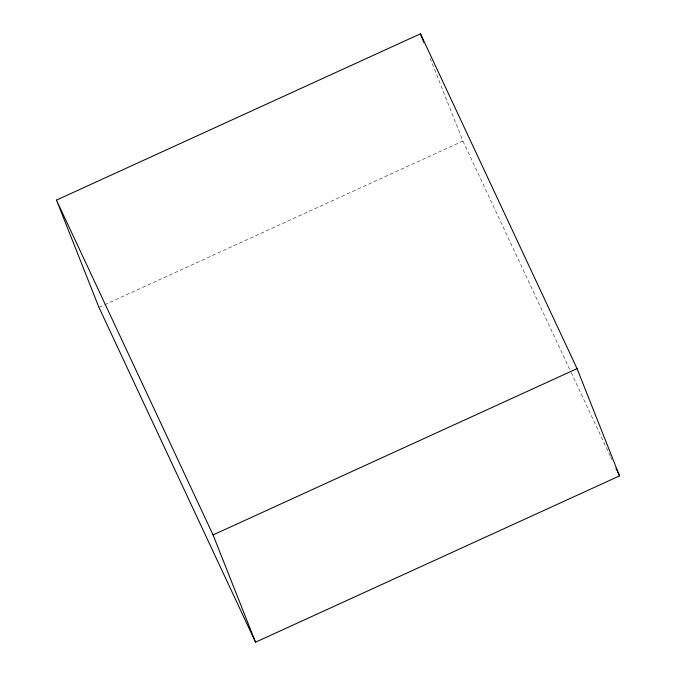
<?xml version="1.0" encoding="UTF-8"?>
<svg xmlns="http://www.w3.org/2000/svg" width="676" height="676" viewBox="0 0 676 676"><rect width="100%" height="100%" fill="white"/><g stroke="black" fill="none" stroke-linecap="round" stroke-linejoin="round"><path stroke-width="0.51" stroke-dasharray="3.38 2.54" d="M98.941 307.369L103.741 305.18M104.695 304.741L462.933 141.064L429.344 56.226M462.933 141.064L570.764 371.623M571.212 372.577L610.141 455.81M610.589 456.765L611.924 459.638"/><path stroke-width="1.01" d="M56.463 200.104L420.464 33.8L577.059 368.631L619.537 475.896L255.536 642.2L98.941 307.369L56.463 200.104L213.067 534.936L255.536 642.2M213.067 534.936L577.059 368.631M615.954 468.248L619.537 475.896M420.464 33.8L423.936 42.58"/></g></svg>
